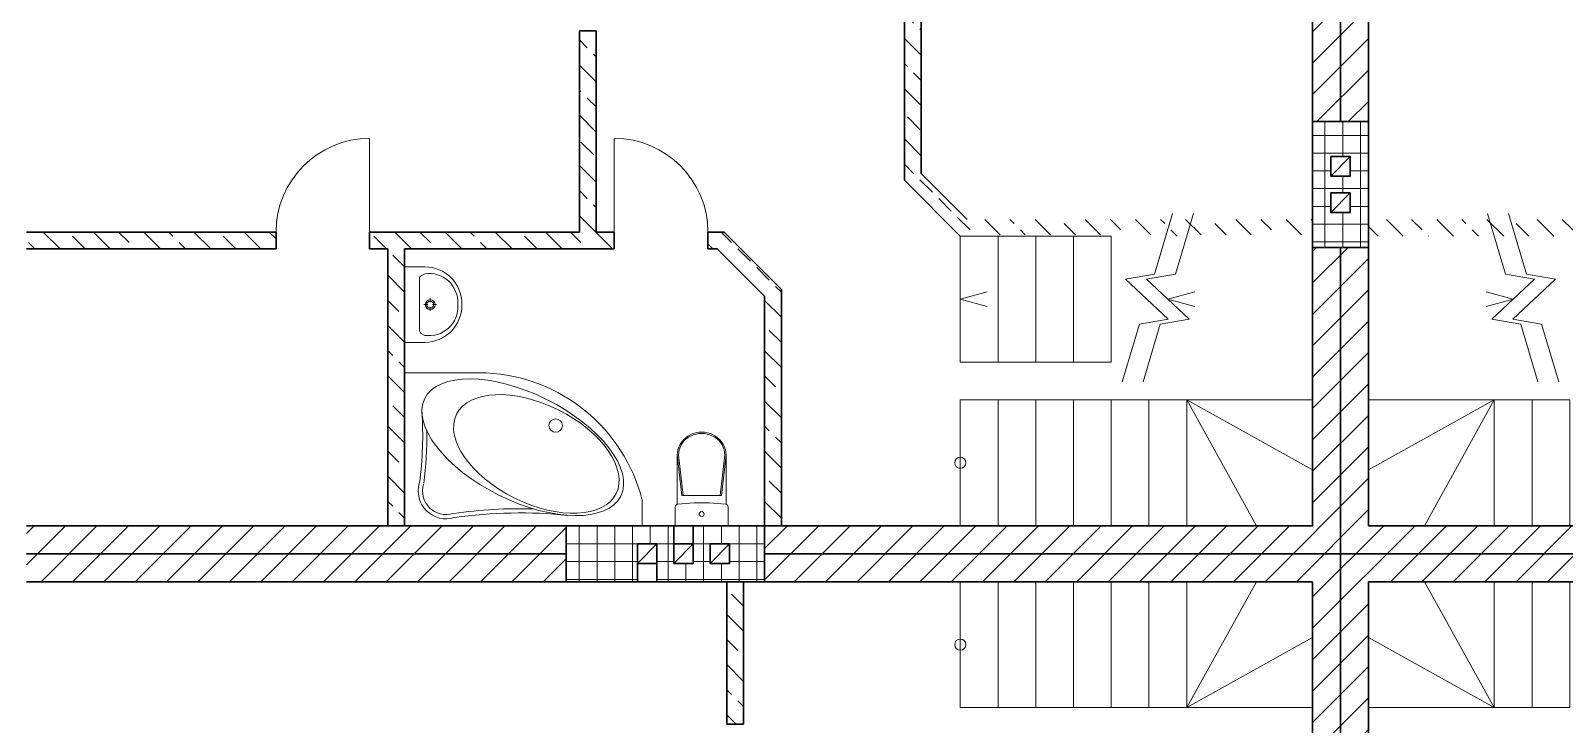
# Model space of a CAD drawing. Header units: millimetres. Extents: x -56498 to 234605, y -296269 to -29969.
# Drawn here: x 76212 to 87183, y -130830 to -125870 of the extents above; entities that cross this region are included whole.
import ezdxf

# ---------------------------------------------------------------- set-up
doc = ezdxf.new("R2010")
doc.units = ezdxf.units.MM
doc.header["$LTSCALE"] = 100
for name, color, linetype, lineweight in [('0.3', 7, 'Continuous', 30), ('Сантехніка 0.18', 92, 'Continuous', 18), ('Тонкі 0.18', 142, 'Continuous', 18), ('Штрихування 0.09', 253, 'Continuous', 9)]:
    doc.layers.add(name, color=color, linetype=linetype, lineweight=lineweight)
pattern_1 = [(45, (0, 0), (-112.2532015133644, 112.2532015133644), [])]
pattern_2 = [(0, (0, 0), (0, 127), []), (90, (0, 0), (-127, 7.776507174585691e-15), [])]
pattern_3 = [(135, (0, 0), (-179.6051224213831, -179.605122421383), []), (135, (1.099764666451101e-14, 179.6052), (-179.6051224213831, -179.605122421383), [127, -63.5])]

# ---------------------------------------------------------------- blocks, each defined once
blk = doc.blocks.new('symb 2D VAN Umyv-01 PLN')
for p, q in [((-16.71128215391218, -183.3270300000004), (-45.51730815391056, -183.3270300000004)), ((-0.03831215391255682, -137.8480340000006), (-0.03831215391255682, -166.6540600000008)), ((-0.03831215391255682, -200.0000010000003), (-0.03831215391255682, -228.8060270000005)), ((45.44068484608943, -183.3270300000004), (16.6346588460874, -183.3270300000004))]:
    blk.add_line(p, q)
for points in [[(-269.9277751539121, 0), (269.9277751539084, 0), (269.9277751539084, -145.1661269543874, -0.414213562373095), (4.927775153908442, -410.1661269543874), (-4.92777515391208, -410.1661269543874, -0.414213562373095), (-269.9277751539121, -145.1661269543874)], [(-187.9152848672966, -107.5830634771937), (187.9152848672929, -107.5830634771955, -0.2772311284167528), (205.5709776668409, -118.1875053901003), (219.9277751539084, -145.1661269543874, -0.4783078657626975), (4.927775153908442, -380.1661269543874), (-4.92777515391208, -380.1661269543874, -0.4783078657626978), (-219.9277751539121, -145.1661269543874), (-205.5709776668446, -118.1875053900985, -0.2772311284167528)]]:
    blk.add_lwpolyline(points, format="xyb", close=True)
for radius in [35.00000000000003, 25.00000000000002]:
    blk.add_circle((-0.03831215391255682, -183.3270300000004), radius)
blk = doc.blocks.new('s_riho')
for p, q in [((-9.094947017729282e-13, 1399.999999999993), (0, -0.003604747202189174)), ((-9.094947017729282e-13, 1400), (150.0000000000127, 1400.000000000044)), ((900, 481.1759029043387), (900, -0.003604747202189174)), ((-9.094947017729282e-13, 0), (900, 2.983142621815205e-10))]:
    blk.add_line(p, q)
blk.add_circle((590, 890.0000000001965), 39.51756817727255)
for centre, radius, start, end in [((-94.45030716515885, 434.9550105635353), 995.5238743042072, 2.661125958331902, 75.78569510635931), ((-2691.095655209032, 682.6214502071016), 2766.532137621387, 351.9059726523345, 5.806210778969973), ((-2691.095655209032, 682.6214502071016), 2791.532137621387, 351.9059726523345, 1.585699713960654), ((204.5106674064955, 244.6013450910395), 163.9697333148797, 162.7960992944406, 286.8988383965793), ((204.5106674064955, 244.6013450910395), 138.9697333148797, 162.7960992944406, 286.8988383965793), ((529.7746691904294, -1945.012021579598), 2076.591772310275, 89.24613594069749, 97.77654433322738), ((529.7746691904294, -1945.012021579598), 2051.591772310275, 86.02724027406902, 97.77654433322738)]:
    blk.add_arc(centre, radius, start, end)
for centre, major_axis, ratio in [((462.0832956018367, 695.9688567826888), (287.149657437007, -577.5552564333643), 0.4883720930232558), ((422.8542944443561, 776.3195739055518), (233.7264653557034, -470.1031157015757), 0.5523809523809524)]:
    blk.add_ellipse(centre, major_axis=major_axis, ratio=ratio)
blk = doc.blocks.new('symb 2D VAN Unitaz PODV-01 PLN')
for p, q in [((0, 189.9999517237629), (132.4369015249049, 189.9999517237629)), ((0, -189.9999517237629), (0, 189.9999517237629)), ((153.5885845766516, 174.9447289633245), (506.7598465798455, 174.9447289633245)), ((506.2906305558699, 174.9447289633245), (215.7482660056139, 140.8964882320815)), ((506.2906305558699, 166.017992610914), (215.7482660056139, 131.9697518796729)), ((215.7482660056139, -1.818989403545856e-12), (215.7482660056139, 140.8964882320815)), ((215.7482660056139, -1.818989403545856e-12), (215.7482660056139, -140.8964882320852)), ((0, -189.9999517237629), (132.4369015249049, -189.9999517237629)), ((153.8050999601528, -174.9447289633263), (506.7598465798455, -174.9447289633263)), ((506.2906305558699, -166.0179926109176), (215.7482660056139, -131.9697518796766)), ((506.2906305558699, -174.9447289633263), (215.7482660056139, -140.8964882320852))]:
    blk.add_line(p, q)
for points in [[(154.6326106796932, 170.1440108967618), (150.9668633606943, 180.2195787103537), (142.9381641020809, 187.4019298704388), (132.4369015249049, 189.9999517237629)], [(154.6116208135099, -170.3412119309669), (162.6491227673596, -56.93926033617208), (162.6561308111413, 56.74109036871596), (154.6326106796932, 170.1440108967618)], [(506.2906305558699, -166.0179926109176), (543.309317286099, -161.1938114710683), (578.1766125010181, -147.0016319241859), (608.8661557401992, -124.2662518590623), (633.5943823025282, -94.30896892533565), (650.9241775436531, -58.87079151682337), (659.8483967554002, -20.01125769197461), (659.8483967554002, 20.01125769197097), (650.9241775436531, 58.87079151681974), (633.5943823025282, 94.30896892533201), (608.8661557401992, 124.2662518590587), (578.1766125010181, 147.001631924184), (543.309317286099, 161.1938114710647), (506.2906305558699, 166.017992610914)], [(506.7598465798455, -174.9447289633263), (545.8257723339939, -169.8611530887592), (582.6213284821733, -154.9058644168454), (615.0080910474553, -130.94800996493), (641.103859110639, -99.37993315050335), (659.3920414861514, -62.03625585272857), (668.8097954891618, -21.08725685740683), (668.8097954891618, 21.08725685740501), (659.3920414861514, 62.03625585272675), (641.103859110639, 99.37993315050153), (615.0080910474553, 130.9480099649281), (582.6213284821733, 154.9058644168435), (545.8257723339939, 169.8611530887574), (506.7598465798455, 174.9447289633245)], [(132.4369015249049, -189.9999517237629), (142.8791673320356, -187.4329569974561), (150.892123772197, -180.3291635479018), (154.6116208135099, -170.3412119309669)]]:
    blk.add_lwpolyline(points)
blk.add_lwpolyline([(83.580696705425, 18.45996989310333), (71.58587364734922, 14.14115735675477), (65.2035616057583, 3.205540131722955), (67.42011531640674, -9.229984946552577), (77.19838466383226, -17.34669748848137), (89.96300874701592, -17.34669748848137), (99.74127809444144, -9.229984946552577), (101.9578318050899, 3.205540131722955), (95.57551976349896, 14.14115735675477)], close=True)

msp = doc.modelspace()

# ---------------------------------------------------------------- hatches: boundary and pattern name
at = {"layer": 'Штрихування 0.09'}
h = msp.add_hatch(dxfattribs=at)
h.set_pattern_fill('ANSI31', color=256, scale=50, style=0)
h.set_pattern_definition(pattern_1)
h.paths.add_polyline_path([(85782.29039279303, -124730.3586469937), (85582.29039279303, -124730.3586469938), (85582.29039279302, -126520.3586469936), (85782.29039279303, -126520.3586469937)])
h.paths.add_polyline_path([(85582.29039279303, -124730.3586469938), (85382.29039279303, -124730.3586469937), (85382.29039279303, -126520.3586469936), (85582.29039279303, -126520.3586469937)])
h = msp.add_hatch(dxfattribs=at)
h.set_pattern_fill('ANSI33', color=256, scale=40, angle=90, style=0)
h.set_pattern_definition(pattern_3)
h.paths.add_polyline_path([(85382.29039279303, -127220.3586469937), (84518.29039279296, -127220.3586469937), (84491.29039279293, -127310.3586469938), (85382.29039279303, -127310.3586469938)])
h.paths.add_polyline_path([(85382.29039279303, -127310.3586469938), (84491.29039279294, -127310.3586469938), (84485.29039279296, -127330.3586469937), (85382.29039279303, -127330.3586469938)])
h.paths.add_polyline_path([(84491.29039279296, -127310.3586469938), (84341.29039279296, -127310.3586469938), (84332.29039279296, -127340.3586469938), (84482.29039279293, -127340.3586469938)])
h.paths.add_polyline_path([(84518.29039279296, -127220.3586469938), (84368.29039279296, -127220.3586469938), (84341.29039279294, -127310.3586469937), (84491.29039279294, -127310.3586469937)])
h.paths.add_polyline_path([(82582.27034377845, -124870.3586469938), (82462.25874094524, -124870.3586469938), (82462.258740945, -126940.3269951454), (82852.29039279322, -127330.3586469936), (84335.29039279296, -127330.3586469937), (84368.29039279296, -127220.3586469937), (82911.9960202783, -127220.3586469939), (82582.28757988712, -126890.6502066027)])
h = msp.add_hatch(dxfattribs=at)
h.set_pattern_fill('ANSI33', color=256, scale=40, angle=90, style=0)
h.set_pattern_definition(pattern_3)
h.paths.add_polyline_path([(80257.25874094486, -125870.3586469937), (80137.25874094511, -125870.3586469937), (80137.25874094495, -127310.3586469937), (78637.32204464101, -127310.3586469937), (78637.32204464101, -127430.3586469938), (78767.29039279305, -127430.3586469938), (78767.29039279303, -129410.3586469938), (78887.29039279309, -129410.3586469938), (78887.29039279345, -128317.5015041066), (78887.29039279337, -128099.2009751132), (78886.42055824347, -127559.3461253833), (78887.29039279307, -127559.344723873), (78887.29039279309, -127430.3586469937), (80387.25874094515, -127430.3586469937), (80387.25874094517, -127310.3586469937), (80257.25874094517, -127310.3586469937)])
h = msp.add_hatch(dxfattribs=at)
h.set_pattern_fill('NET', color=256, scale=40, style=0)
h.set_pattern_definition(pattern_2)
h.paths.add_polyline_path([(85782.29039279303, -126520.3586469936), (85382.29039279305, -126520.3586469937), (85382.29039279303, -127420.3586469936), (85782.2903927932, -127420.3586469936), (85782.29039279322, -127340.3586469936), (85782.29039279303, -127330.3586469937)])
h.paths.add_polyline_path([(85652.29039279305, -126770.3586469935), (85652.29039279303, -126910.3586469937), (85512.29039279305, -126910.3586469936), (85512.29039279303, -126770.3586469937)], flags=16)
h.paths.add_polyline_path([(85652.29039279305, -127030.3586469932), (85652.29039279302, -127170.3586469936), (85512.29039279303, -127170.3586469937), (85512.29039279305, -127030.3586469937)], flags=16)
h = msp.add_hatch(dxfattribs=at)
h.set_pattern_fill('ANSI33', color=256, scale=40, angle=90, style=0)
h.set_pattern_definition(pattern_3)
h.paths.add_polyline_path([(88702.29039279291, -127090.3586469937), (88582.29039279293, -127090.3586469937), (88582.29039279291, -127220.3586469937), (86796.29039279307, -127220.3586469937), (86829.29039279307, -127330.3586469937), (88312.29039279281, -127330.3586469937), (88312.29039279281, -127340.3586469938), (88702.2903927929, -127340.3586469938)])
h.paths.add_polyline_path([(86796.29039279307, -127220.3586469937), (86646.29039279307, -127220.3586469936), (86682.2903927931, -127340.3586469937), (86832.2903927931, -127340.3586469937)])
h.paths.add_polyline_path([(86646.29039279307, -127220.3586469937), (85782.29039279302, -127220.3586469936), (85782.290392793, -127330.3586469937), (86679.2903927931, -127330.3586469937)])
h.paths.add_polyline_path([(86679.29039279307, -127330.3586469937), (85782.29039279302, -127330.3586469937), (85782.29039279303, -127340.3586469936), (86682.29039279309, -127340.3586469937)])
h.paths.add_polyline_path([(88312.29039279281, -127330.3586469936), (86829.29039279312, -127330.3586469937), (86832.2903927931, -127340.3586469937), (88312.29039279281, -127340.3586469938)], flags=17)
h = msp.add_hatch(dxfattribs=at)
h.set_pattern_fill('ANSI33', color=256, scale=40, angle=90, style=0)
h.set_pattern_definition(pattern_3)
h.paths.add_polyline_path([(77967.32204464101, -127310.3586469937), (76182.290392793, -127310.3586469937), (76182.29039279302, -127430.3586469938), (77967.32204464101, -127430.3586469938)])
h = msp.add_hatch(dxfattribs=at)
h.set_pattern_fill('ANSI33', color=256, scale=40, angle=90, style=0)
h.set_pattern_definition(pattern_3)
h.paths.add_polyline_path([(81172.58476530854, -127310.3586469937), (81057.25874094517, -127310.3586469938), (81057.25874094518, -127430.3586469938), (81122.87913782375, -127430.3586469938), (81462.2903927933, -127769.7699019632), (81462.29039279334, -129410.3586469938), (81582.29039279332, -129410.3586469938), (81582.29039279334, -127720.0642744785)])
h = msp.add_hatch(dxfattribs=at)
h.set_pattern_fill('ANSI31', color=256, scale=50, style=0)
h.set_pattern_definition(pattern_1)
h.paths.add_polyline_path([(85582.29039297273, -127420.3586469936), (85382.29039279287, -127420.3586469936), (85382.29039279293, -128240.3586469936), (85382.29039279294, -128510.3586469937), (85382.29039279302, -129410.3586469937), (84482.29039279303, -129410.3586469937), (84212.29039279303, -129410.3586469937), (83942.2903927931, -129410.3586469937), (83672.29039279318, -129410.3586469937), (83402.29039279325, -129410.3586469937), (83132.29039279332, -129410.3586469937), (82862.29039279332, -129410.3586469937), (82852.29039279332, -129410.3586469938), (81462.29039279334, -129410.3586469938), (81462.29039279331, -129610.3586469937), (85582.29039279305, -129610.3586469938)])
h.paths.add_polyline_path([(85582.29039279303, -129610.3586469937), (81462.29039279331, -129610.3586469938), (81462.29039279326, -129810.3586469938), (85382.29039279305, -129810.3586469938), (85382.29039279303, -130710.3586469938), (85382.29039279293, -130980.3586469938), (85382.29039279284, -131800.3287935255), (85582.29039279306, -131800.3287935255)])
h.paths.add_polyline_path([(91652.29039279274, -129610.3586469937), (91652.29039279273, -129410.3586469938), (85782.29039279303, -129410.3586469937), (85782.29039279319, -127420.3586469936), (85582.29039297276, -127420.3586469936), (85582.29039279305, -129610.3586469938)])
h.paths.add_polyline_path([(91652.29039279278, -129810.3586469937), (91652.29039279274, -129610.3586469937), (85582.29039279303, -129610.3586469938), (85582.29039279306, -131800.3287935255), (85782.29039279322, -131800.3287935255), (85782.29039279305, -129810.3586469938)])
h = msp.add_hatch(dxfattribs=at)
h.set_pattern_fill('ANSI31', color=256, scale=50, style=0)
h.set_pattern_definition(pattern_1)
h.paths.add_polyline_path([(80042.29039279335, -129410.3586469937), (78887.28601560005, -129410.3586469937), (76182.29039279302, -129410.3586469938), (76182.29039279302, -129610.3586469938), (80042.29039279338, -129610.3586469938)])
h.paths.add_polyline_path([(80042.2903927934, -129610.3586469938), (76182.29039279302, -129610.3586469937), (76182.29039279302, -129810.3586469938), (80042.29039279341, -129810.3586469938)])
h = msp.add_hatch(dxfattribs=at)
h.set_pattern_fill('NET', color=256, scale=40, style=0)
h.set_pattern_definition(pattern_2)
h.paths.add_polyline_path([(80552.29039279337, -129540.3586469938), (80692.29039279335, -129540.3586469937), (80692.29039279335, -129680.3586469938), (80692.29039279335, -129810.3586469938), (81462.29039279328, -129810.3586469938), (81462.29039279334, -129410.3586469938), (80952.29039279332, -129410.3586469938), (80952.29039279332, -129540.3586469938), (80952.29039279332, -129680.3586469938), (80812.29039279332, -129680.3586469938), (80812.29039279332, -129540.3586469938), (80812.29039279331, -129410.3586469938), (80042.29039279337, -129410.3586469938), (80042.2903927934, -129810.3586469938), (80552.29039279337, -129810.3586469938), (80552.29039279335, -129680.3586469937)])
h.paths.add_polyline_path([(81072.29039279331, -129540.3586469938), (81212.29039279332, -129540.3586469938), (81212.29039279332, -129680.3586469938), (81072.29039279332, -129680.3586469938)], flags=16)
h = msp.add_hatch(dxfattribs=at)
h.set_pattern_fill('ANSI33', color=256, scale=40, angle=90, style=0)
h.set_pattern_definition(pattern_3)
h.paths.add_polyline_path([(81312.29039278616, -129810.3586469938), (81192.29039278535, -129810.3586469937), (81192.2903927856, -130830.3586469935), (81312.2903927861, -130830.3586469935)])

# ---------------------------------------------------------------- linework, layer by layer
at = {"layer": '0.3'}
for p, q in [((85382.29039279303, -129410.3586469938), (85382.29039279303, -122610.3586469938)), ((85782.29039279303, -129410.3586469938), (85782.29039279303, -122610.3586469938)), ((85582.29039279303, -126520.3586469936), (85582.29039279303, -124730.3586469938)), ((82462.258740945, -126940.3269951454), (82462.25874094522, -124870.3586469938)), ((82582.28757988714, -126890.6502066028), (82582.27034377845, -124870.3586469153)), ((80137.25874094496, -127310.3586469938), (80137.25874094511, -125870.3586469937)), ((80137.2587409411, -125870.3586469937), (80257.25874094122, -125870.3586469937)), ((80257.25874094517, -127310.3586469938), (80257.25874094486, -125870.3586469937)), ((85382.29039269354, -126520.3586469936), (85782.29039269354, -126520.3586469936)), ((82911.99602027828, -127220.3586469939), (82582.28757988711, -126890.6502066027)), ((82862.29039279325, -127340.3586469936), (82462.258740945, -126940.3269951454)), ((77967.32204464101, -127310.3586469937), (76182.29039279303, -127310.3586469937)), ((77967.32204464101, -127430.3586469938), (77967.32204464101, -127310.3586469938)), ((78637.32204464101, -127430.3586469938), (78637.32204464101, -127310.3586469938)), ((80137.25874094496, -127310.3586469938), (78637.32204464101, -127310.3586469937)), ((80387.25874094518, -127310.3586469937), (80257.25874094517, -127310.3586469938)), ((80387.25874094517, -127430.3586469938), (80387.25874094517, -127310.3586469938)), ((81172.58476530854, -127310.3586469937), (81057.25874094517, -127310.3586469937)), ((81057.25874094517, -127430.3586469938), (81057.25874094517, -127310.3586469938)), ((81582.29039279332, -127720.0642744785), (81172.58476530855, -127310.3586469938)), ((77967.32204464103, -127430.3586469938), (76182.29039279303, -127430.3586469938)), ((78767.29039279303, -127430.3586469938), (78637.32204464103, -127430.3586469938)), ((78767.29039279303, -127430.3586469938), (78767.29039279303, -129410.3586469938)), ((78887.29039279309, -127430.3586469938), (78887.29039279303, -129410.3586469938)), ((80387.25874094515, -127430.3586469938), (78887.29039279307, -127430.3586469938)), ((81122.87913782375, -127430.3586469938), (81057.25874094515, -127430.3586469938)), ((81462.29039279331, -127769.7699019633), (81122.87913782374, -127430.3586469937)), ((85382.29039297273, -127420.3586469936), (85782.29039297273, -127420.3586469936)), ((85582.29039279303, -129610.3586469938), (85582.29039297273, -127420.3586469936)), ((81462.29039279331, -127769.7699019633), (81462.29039279332, -129410.3586469937)), ((81582.29039279332, -127720.0642744785), (81582.29039279332, -129410.3586469937)), ((85382.290392793, -129410.3586469938), (76182.29039279303, -129410.3586469938)), ((85382.290392793, -129410.3586469938), (76182.29039279303, -129410.3586469938)), ((80042.29039279335, -129410.3586469938), (80042.29039279341, -129810.3586469938)), ((80812.29039279332, -129540.3586469938), (80812.29039279332, -129410.3586469938)), ((80952.29039279332, -129540.3586469938), (80952.29039279332, -129410.3586469938)), ((81462.29039279334, -129410.3586469938), (81462.29039279328, -129810.3586469938)), ((85782.29039279306, -129410.3586469938), (94982.29039279302, -129410.3586469938)), ((85782.29039279306, -129410.3586469938), (94982.29039279302, -129410.3586469938)), ((80042.29039279338, -129610.3586469938), (76182.29039279303, -129610.3586469938)), ((85582.29039279303, -129610.3586469938), (81462.29039279331, -129610.3586469938)), ((85582.29039279303, -129610.3586469938), (85582.29039279305, -131800.3287935255)), ((85582.29039279303, -129610.3586469938), (91652.29039279277, -129610.3586469938)), ((80552.29039279335, -129810.3586469937), (80552.29039279335, -129680.3586469937)), ((80692.29039279335, -129810.3586469937), (80692.29039279335, -129680.3586469937)), ((85382.290392793, -129810.3586469938), (76182.29039279303, -129810.3586469938)), ((85382.290392793, -129810.3586469938), (76182.29039279303, -129810.3586469938)), ((81192.29039278535, -129810.3586469938), (81192.2903927856, -130830.3586469938)), ((81312.29039278618, -129810.3586469938), (81312.2903927861, -130830.3586469936)), ((85382.29039279303, -129810.3586469938), (85382.29039279303, -136610.3586469938)), ((85782.29039279303, -129810.3586469938), (85782.29039279303, -136610.3586469938)), ((85782.29039279306, -129810.3586469938), (94982.29039279302, -129810.3586469938)), ((85782.29039279306, -129810.3586469938), (94982.29039279302, -129810.3586469938)), ((81312.29039278571, -130830.3586469935), (81192.2903927856, -130830.3586469935))]:
    msp.add_line(p, q, dxfattribs=at)
for points in [[(85652.29039279303, -126770.3586469937), (85652.29039279303, -126910.3586469937), (85512.29039279303, -126910.3586469937), (85652.29039279303, -126770.3586469937), (85512.29039279303, -126770.3586469937), (85512.29039279303, -126910.3586469937)], [(85652.29039279303, -127030.3586469937), (85652.29039279303, -127170.3586469937), (85512.29039279303, -127170.3586469937), (85652.29039279303, -127030.3586469937), (85512.29039279303, -127030.3586469937), (85512.29039279303, -127170.3586469937)], [(80692.29039279335, -129540.3586469937), (80692.29039279335, -129680.3586469937), (80552.29039279335, -129680.3586469937), (80692.29039279335, -129540.3586469937), (80552.29039279335, -129540.3586469937), (80552.29039279335, -129680.3586469937)], [(80692.29039279335, -129540.3586469938), (80692.29039279335, -129680.3586469938), (80552.29039279335, -129680.3586469938), (80692.29039279335, -129540.3586469938), (80552.29039279335, -129540.3586469938), (80552.29039279335, -129680.3586469938)], [(80952.29039279332, -129540.3586469938), (80952.29039279332, -129680.3586469938), (80812.29039279332, -129680.3586469938), (80952.29039279332, -129540.3586469938), (80812.29039279332, -129540.3586469938), (80812.29039279332, -129680.3586469938)], [(80952.29039279332, -129540.3586469938), (80952.29039279332, -129680.3586469938), (80812.29039279332, -129680.3586469938), (80952.29039279332, -129540.3586469938), (80812.29039279332, -129540.3586469938), (80812.29039279332, -129680.3586469938)], [(81212.29039279332, -129540.3586469938), (81212.29039279332, -129680.3586469938), (81072.29039279332, -129680.3586469938), (81212.29039279332, -129540.3586469938), (81072.29039279332, -129540.3586469938), (81072.29039279332, -129680.3586469938)], [(81212.29039279332, -129540.3586469938), (81212.29039279332, -129680.3586469938), (81072.29039279332, -129680.3586469938), (81212.29039279332, -129540.3586469938), (81072.29039279332, -129540.3586469938), (81072.29039279332, -129680.3586469938)]]:
    msp.add_lwpolyline(points, dxfattribs=at)
at = {"layer": 'Тонкі 0.18'}
for p, q in [((78637.32204464101, -127310.3586469936), (78637.32204464101, -126640.3586469936)), ((80387.25874094517, -127310.3586469936), (80387.25874094517, -126640.3586469936)), ((82862.29039279325, -127790.3586469936), (83055.47555805107, -127738.5948379731)), ((82862.29039279325, -127790.3586469936), (83055.47555805107, -127842.1224560141)), ((84347.29039279293, -127790.3586469936), (84540.47555805075, -127738.5948379731)), ((84347.29039279293, -127790.3586469936), (84540.47555805075, -127842.1224560141)), ((86817.29039279313, -127790.3586469936), (86624.10522753531, -127738.5948379731)), ((86817.29039279313, -127790.3586469936), (86624.10522753531, -127842.1224560141)), ((84482.29039279303, -128510.3586469937), (85382.29039279303, -129010.3586469937)), ((84482.29039279305, -128510.3586469937), (84982.290392793, -129410.3586469937)), ((86682.29039279303, -128510.3586469937), (85782.29039279303, -129010.3586469937)), ((86682.29039279302, -128510.3586469937), (86182.29039279306, -129410.3586469937)), ((84482.29039279305, -130710.3586469938), (84982.290392793, -129810.3586469938)), ((86682.29039279302, -130710.3586469938), (86182.29039279306, -129810.3586469938)), ((84482.29039279303, -130710.3586469938), (85382.29039279303, -130210.3586469938)), ((86682.29039279303, -130710.3586469938), (85782.29039279303, -130210.3586469938))]:
    msp.add_line(p, q, dxfattribs=at)
for points in [[(84019.92428744795, -128381.5789981437), (84143.41266424926, -127969.9510754726), (84349.94395700008, -127934.0325897768), (84044.63682858583, -127646.6847042105), (84251.16812133665, -127610.7662185147), (84381.28889275451, -127177.0303137886)], [(84169.92428744795, -128381.5789981437), (84293.41266424926, -127969.9510754726), (84499.94395700008, -127934.0325897768), (84194.63682858583, -127646.6847042105), (84401.16812133665, -127610.7662185147), (84531.28889275451, -127177.0303137886)], [(86994.65649813811, -128381.5789981437), (86871.1681213368, -127969.9510754726), (86664.63682858598, -127934.0325897768), (86969.94395700023, -127646.6847042105), (86763.41266424941, -127610.7662185147), (86633.29189283155, -127177.0303137886)], [(87144.65649813811, -128381.5789981437), (87021.1681213368, -127969.9510754726), (86814.63682858598, -127934.0325897768), (87119.94395700023, -127646.6847042105), (86913.41266424941, -127610.7662185147), (86783.29189283155, -127177.0303137886)]]:
    msp.add_lwpolyline(points, dxfattribs=at)
for points in [[(83132.29039279325, -127340.3586469936), (82862.29039279325, -127340.3586469936), (82862.29039279325, -128240.3586469936), (83132.29039279325, -128240.3586469936)], [(83402.29039279325, -127340.3586469936), (83132.29039279325, -127340.3586469936), (83132.29039279325, -128240.3586469936), (83402.29039279325, -128240.3586469936)], [(83672.29039279318, -127340.3586469936), (83402.29039279318, -127340.3586469936), (83402.29039279318, -128240.3586469936), (83672.29039279318, -128240.3586469936)], [(83942.2903927931, -127340.3586469936), (83672.2903927931, -127340.3586469936), (83672.2903927931, -128240.3586469936), (83942.2903927931, -128240.3586469936)], [(83132.29039279332, -128510.3586469937), (82862.29039279332, -128510.3586469937), (82862.29039279332, -129410.3586469937), (83132.29039279332, -129410.3586469937)], [(83402.29039279332, -128510.3586469937), (83132.29039279332, -128510.3586469937), (83132.29039279332, -129410.3586469937), (83402.29039279332, -129410.3586469937)], [(83672.29039279325, -128510.3586469937), (83402.29039279325, -128510.3586469937), (83402.29039279325, -129410.3586469937), (83672.29039279325, -129410.3586469937)], [(83942.29039279318, -128510.3586469937), (83672.29039279318, -128510.3586469937), (83672.29039279318, -129410.3586469937), (83942.29039279318, -129410.3586469937)], [(84212.2903927931, -128510.3586469937), (83942.2903927931, -128510.3586469937), (83942.2903927931, -129410.3586469937), (84212.2903927931, -129410.3586469937)], [(84482.29039279303, -128510.3586469937), (84212.29039279303, -128510.3586469937), (84212.29039279303, -129410.3586469937), (84482.29039279303, -129410.3586469937)], [(85382.29039279303, -129410.3586469937), (84482.29039279303, -129410.3586469937), (84482.29039279303, -128510.3586469937), (85382.29039279303, -128510.3586469937)], [(85782.29039279303, -129410.3586469937), (86682.29039279303, -129410.3586469937), (86682.29039279303, -128510.3586469937), (85782.29039279303, -128510.3586469937)], [(86682.29039279303, -128510.3586469937), (86952.29039279303, -128510.3586469937), (86952.29039279303, -129410.3586469937), (86682.29039279303, -129410.3586469937)], [(86952.29039279296, -128510.3586469937), (87222.29039279296, -128510.3586469937), (87222.29039279296, -129410.3586469937), (86952.29039279296, -129410.3586469937)], [(83132.29039279332, -130710.3586469938), (82862.29039279332, -130710.3586469938), (82862.29039279332, -129810.3586469938), (83132.29039279332, -129810.3586469938)], [(83402.29039279332, -130710.3586469938), (83132.29039279332, -130710.3586469938), (83132.29039279332, -129810.3586469938), (83402.29039279332, -129810.3586469938)], [(83672.29039279325, -130710.3586469938), (83402.29039279325, -130710.3586469938), (83402.29039279325, -129810.3586469938), (83672.29039279325, -129810.3586469938)], [(83942.29039279318, -130710.3586469938), (83672.29039279318, -130710.3586469938), (83672.29039279318, -129810.3586469938), (83942.29039279318, -129810.3586469938)], [(84212.2903927931, -130710.3586469938), (83942.2903927931, -130710.3586469938), (83942.2903927931, -129810.3586469938), (84212.2903927931, -129810.3586469938)], [(84482.29039279303, -130710.3586469938), (84212.29039279303, -130710.3586469938), (84212.29039279303, -129810.3586469938), (84482.29039279303, -129810.3586469938)], [(85382.29039279303, -129810.3586469938), (84482.29039279303, -129810.3586469938), (84482.29039279303, -130710.3586469938), (85382.29039279303, -130710.3586469938)], [(85782.29039279303, -129810.3586469938), (86682.29039279303, -129810.3586469938), (86682.29039279303, -130710.3586469938), (85782.29039279303, -130710.3586469938)], [(86682.29039279303, -130710.3586469938), (86952.29039279303, -130710.3586469938), (86952.29039279303, -129810.3586469938), (86682.29039279303, -129810.3586469938)], [(86952.29039279296, -130710.3586469938), (87222.29039279296, -130710.3586469938), (87222.29039279296, -129810.3586469938), (86952.29039279296, -129810.3586469938)]]:
    msp.add_lwpolyline(points, close=True, dxfattribs=at)
for centre in [(82862.29039279332, -128960.3586469937), (82862.29039279332, -130260.3586469938)]:
    msp.add_circle(centre, 40, dxfattribs=at)
for centre, start, end in [((78637.32204464101, -127310.3586469936), 90, 180), ((80387.25874094517, -127310.3586469936), 0, 90)]:
    msp.add_arc(centre, 670, start, end, dxfattribs=at)

# ---------------------------------------------------------------- block references
at = {"layer": 'Сантехніка 0.18', "rotation": 90.09231704685337}
msp.add_blockref('symb 2D VAN Umyv-01 PLN', (78886.85547551827, -127829.2735501599), dxfattribs=at)
at = {"layer": 'Сантехніка 0.18', "xscale": -1.214285714318976, "yscale": 1.214285714318976, "zscale": 1.2142857142857, "rotation": 270}
msp.add_blockref('s_riho', (78887.29039279309, -129410.3586469937), dxfattribs=at)
at = {"layer": 'Сантехніка 0.18', "xscale": -1, "rotation": 270}
msp.add_blockref('symb 2D VAN Unitaz PODV-01 PLN', (81012.29039279332, -129410.3586469937), dxfattribs=at)

doc.saveas('drawing.dxf')
